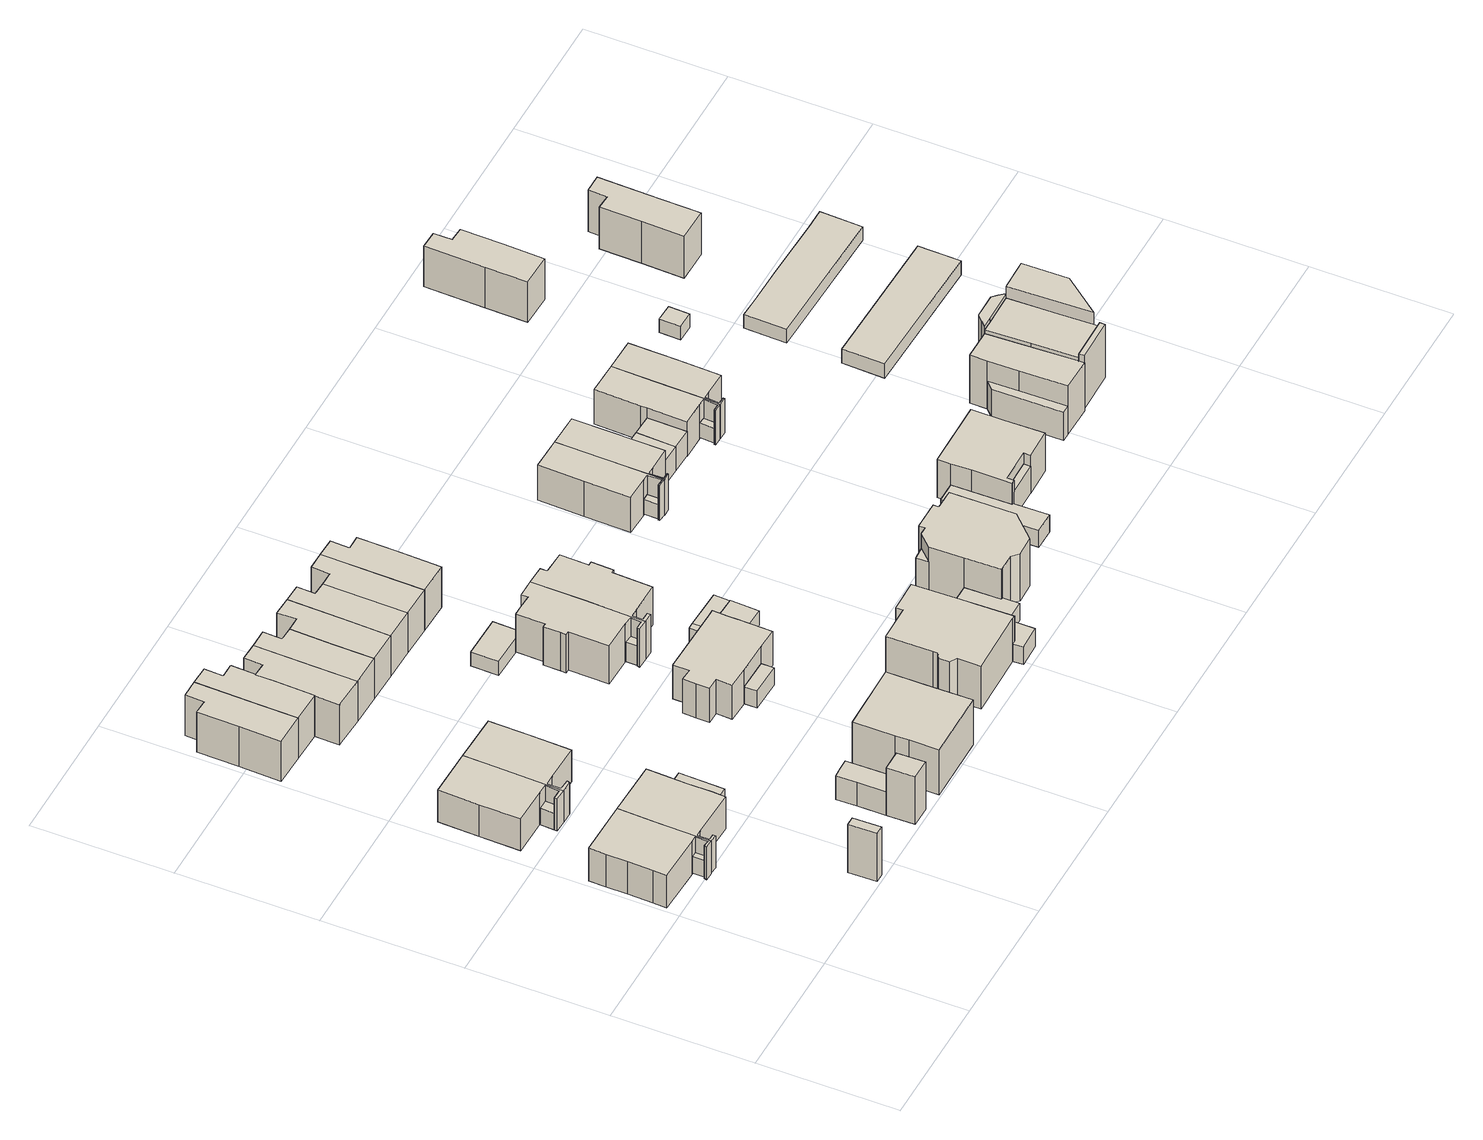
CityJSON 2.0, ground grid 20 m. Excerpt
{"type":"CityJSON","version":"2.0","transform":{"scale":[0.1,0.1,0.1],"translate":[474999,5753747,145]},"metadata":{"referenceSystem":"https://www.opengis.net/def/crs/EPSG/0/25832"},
"CityObjects":{
"building1":{"type":"Building","attributes":{"Gemeindeschluessel":"05766056","BezugspunktDach":"2000","function":"31001_1010","measuredHeight":9.29},"address":[{"country":"Germany","locality":"Oerlinghausen","thoroughfareNumber":"9a","thoroughfareName":"Bussardweg"}],"geometry":[{"type":"Solid","lod":"1","boundaries":[[[[0,1,2,3,4,5,6,7,8,9,10,11,12,13]],[[14,15,16,17,18,19,20,21,22,23,24,25,26,27]],[[14,27,13,12]],[[15,14,12,11]],[[16,15,11,10]],[[17,16,10,9]],[[18,17,9,8]],[[19,18,8,7]],[[20,19,7,6]],[[21,20,6,5]],[[22,21,5,4]],[[23,22,4,3]],[[24,23,3,2]],[[25,24,2,1]],[[26,25,1,0]],[[27,26,0,13]]]]}]},
"building2":{"type":"Building","attributes":{"Gemeindeschluessel":"05766056","BezugspunktDach":"2000","function":"51009_1610","measuredHeight":2.86},"address":[{"country":"Germany"}],"geometry":[{"type":"Solid","lod":"1","boundaries":[[[[28,29,30,31]],[[32,33,34,35]],[[32,35,31,30]],[[33,32,30,29]],[[34,33,29,28]],[[35,34,28,31]]]]}]},
"building3":{"type":"Building","attributes":{"Gemeindeschluessel":"05766056","BezugspunktDach":"2000","function":"51009_1610","measuredHeight":2.28},"address":[{"country":"Germany"}],"geometry":[{"type":"Solid","lod":"1","boundaries":[[[[36,37,38,39]],[[40,41,42,43]],[[40,43,39,38]],[[41,40,38,37]],[[42,41,37,36]],[[43,42,36,39]]]]}]},
"building4":{"type":"Building","attributes":{"Gemeindeschluessel":"05766056","BezugspunktDach":"2000","function":"51009_1610","measuredHeight":8.95},"address":[{"country":"Germany"}],"geometry":[{"type":"Solid","lod":"1","boundaries":[[[[44,45,46,47]],[[48,49,50,51]],[[48,51,47,46]],[[49,48,46,45]],[[50,49,45,44]],[[51,50,44,47]]]]}]},
"building5":{"type":"Building","attributes":{"Gemeindeschluessel":"05766056","BezugspunktDach":"2000","function":"31001_1010","measuredHeight":9.53},"address":[{"country":"Germany","locality":"Oerlinghausen","thoroughfareNumber":"9d","thoroughfareName":"Bussardweg"}],"geometry":[{"type":"Solid","lod":"1","boundaries":[[[[52,53,54,55,56,57,58,59,60,61,62,63]],[[64,65,66,67,68,69,70,71,72,73,74,75]],[[64,75,63,62]],[[65,64,62,61]],[[66,65,61,60]],[[67,66,60,59]],[[68,67,59,58]],[[69,68,58,57]],[[70,69,57,56]],[[71,70,56,55]],[[72,71,55,54]],[[73,72,54,53]],[[74,73,53,52]],[[75,74,52,63]]]]}]},
"building6":{"type":"Building","attributes":{"Gemeindeschluessel":"05766056","BezugspunktDach":"2000","function":"31001_1010","measuredHeight":9.26},"address":[{"country":"Germany","locality":"Oerlinghausen","thoroughfareNumber":"9","thoroughfareName":"Bussardweg"}],"geometry":[{"type":"Solid","lod":"1","boundaries":[[[[76,77,78,1,0,13,12,79,80,81,82,83,84,85]],[[86,87,88,89,90,91,92,93,94,95,96,97,98,99]],[[86,99,85,84]],[[87,86,84,83]],[[88,87,83,82]],[[89,88,82,81]],[[90,89,81,80]],[[91,90,80,79]],[[92,91,79,12]],[[93,92,12,13]],[[94,93,13,0]],[[95,94,0,1]],[[96,95,1,78]],[[97,96,78,77]],[[98,97,77,76]],[[99,98,76,85]]]]}]},
"building7":{"type":"Building","attributes":{"Gemeindeschluessel":"05766056","BezugspunktDach":"2000","function":"51009_1610","measuredHeight":2.82},"address":[{"country":"Germany"}],"geometry":[{"type":"Solid","lod":"1","boundaries":[[[[100,101,102,103]],[[67,66,69,68]],[[67,68,103,102]],[[66,67,102,101]],[[69,66,101,100]],[[68,69,100,103]]]]}]},
"building8":{"type":"Building","attributes":{"Gemeindeschluessel":"05766056","BezugspunktDach":"2000","function":"51009_1610","measuredHeight":2.75},"address":[{"country":"Germany"}],"geometry":[{"type":"Solid","lod":"1","boundaries":[[[[104,105,106,107]],[[108,109,110,111]],[[108,111,107,106]],[[109,108,106,105]],[[110,109,105,104]],[[111,110,104,107]]]]}]},
"building9":{"type":"Building","attributes":{"Gemeindeschluessel":"05766056","BezugspunktDach":"2000","function":"31001_2000","measuredHeight":2.95},"address":[{"country":"Germany","locality":"Oerlinghausen","thoroughfareNumber":"9","thoroughfareName":"Bussardweg"}],"geometry":[{"type":"Solid","lod":"1","boundaries":[[[[112,113,114,115]],[[116,117,118,119]],[[116,119,115,114]],[[117,116,114,113]],[[118,117,113,112]],[[119,118,112,115]]]]}]},
"building10":{"type":"Building","attributes":{"Gemeindeschluessel":"05766056","BezugspunktDach":"2000","function":"31001_1010","measuredHeight":9.53},"address":[{"country":"Germany","locality":"Oerlinghausen","thoroughfareNumber":"9b","thoroughfareName":"Bussardweg"}],"geometry":[{"type":"Solid","lod":"1","boundaries":[[[[120,53,52,63,62,121,122,123,124,125,126,127]],[[128,111,110,109,108,129,64,75,74,73,130,131]],[[128,131,127,126]],[[111,128,126,125]],[[110,111,125,124]],[[109,110,124,123]],[[108,109,123,122]],[[129,108,122,121]],[[64,129,121,62]],[[75,64,62,63]],[[74,75,63,52]],[[73,74,52,53]],[[130,73,53,120]],[[131,130,120,127]]]]}]},
"building11":{"type":"Building","attributes":{"Gemeindeschluessel":"05766056","BezugspunktDach":"2000","function":"31001_1010","measuredHeight":10.2},"address":[{"country":"Germany","locality":"Oerlinghausen","thoroughfareNumber":"45a","thoroughfareName":"Dalbker Straße"}],"geometry":[{"type":"Solid","lod":"1","boundaries":[[[[132,133,134,135,136,137,138,139]],[[140,141,142,143,144,145,146,147]],[[140,147,139,138]],[[141,140,138,137]],[[142,141,137,136]],[[143,142,136,135]],[[144,143,135,134]],[[145,144,134,133]],[[146,145,133,132]],[[147,146,132,139]]]]}]},
"building12":{"type":"Building","attributes":{"Gemeindeschluessel":"05766056","BezugspunktDach":"2000","function":"31001_2000","measuredHeight":8.65},"address":[{"country":"Germany","locality":"Oerlinghausen","thoroughfareNumber":"24","thoroughfareName":"Bussardweg"}],"geometry":[{"type":"Solid","lod":"1","boundaries":[[[[148,149,150,151]],[[152,153,154,155]],[[152,155,151,150]],[[153,152,150,149]],[[154,153,149,148]],[[155,154,148,151]]]]}]},
"building13":{"type":"Building","attributes":{"Gemeindeschluessel":"05766056","BezugspunktDach":"2000","function":"51009_1611","measuredHeight":4.68},"address":[{"country":"Germany"}],"geometry":[{"type":"Solid","lod":"1","boundaries":[[[[156,157,158,159,160,161,162]],[[153,163,164,165,166,154,167]],[[153,167,162,161]],[[163,153,161,160]],[[164,163,160,159]],[[165,164,159,158]],[[166,165,158,157]],[[154,166,157,156]],[[167,154,156,162]]]]}]},
"building14":{"type":"Building","attributes":{"Gemeindeschluessel":"05766056","BezugspunktDach":"2000","function":"31001_1010","measuredHeight":10.2},"address":[{"country":"Germany","locality":"Oerlinghausen","thoroughfareNumber":"45","thoroughfareName":"Dalbker Straße"}],"geometry":[{"type":"Solid","lod":"1","boundaries":[[[[168,169,170,139,138,137,171,172,173,174,175,176]],[[177,178,179,180,181,141,140,147,182,183,184,185]],[[177,185,176,175]],[[178,177,175,174]],[[179,178,174,173]],[[180,179,173,172]],[[181,180,172,171]],[[141,181,171,137]],[[140,141,137,138]],[[147,140,138,139]],[[182,147,139,170]],[[183,182,170,169]],[[184,183,169,168]],[[185,184,168,176]]]]}]},
"building15":{"type":"Building","attributes":{"Gemeindeschluessel":"05766056","BezugspunktDach":"2000","function":"31001_1010","measuredHeight":10.24},"address":[{"country":"Germany","locality":"Oerlinghausen","thoroughfareNumber":"43a","thoroughfareName":"Dalbker Straße"}],"geometry":[{"type":"Solid","lod":"1","boundaries":[[[[186,187,175,174,188,172,171,189,190,191,192,193]],[[194,195,196,197,181,180,198,178,177,199,200,201]],[[194,201,193,192]],[[195,194,192,191]],[[196,195,191,190]],[[197,196,190,189]],[[181,197,189,171]],[[180,181,171,172]],[[198,180,172,188]],[[178,198,188,174]],[[177,178,174,175]],[[199,177,175,187]],[[200,199,187,186]],[[201,200,186,193]]]]}]},
"building16":{"type":"Building","attributes":{"Gemeindeschluessel":"05766056","BezugspunktDach":"2000","function":"31001_1010","measuredHeight":10.21},"address":[{"country":"Germany","locality":"Oerlinghausen","thoroughfareNumber":"43","thoroughfareName":"Dalbker Straße"}],"geometry":[{"type":"Solid","lod":"1","boundaries":[[[[202,203,204,193,192,191,205,206]],[[207,195,194,201,208,209,210,211]],[[207,211,206,205]],[[195,207,205,191]],[[194,195,191,192]],[[201,194,192,193]],[[208,201,193,204]],[[209,208,204,203]],[[210,209,203,202]],[[211,210,202,206]]]]}]},
"building17":{"type":"Building","attributes":{"Gemeindeschluessel":"05766056","BezugspunktDach":"2000","function":"31001_1010","measuredHeight":9.51},"address":[{"country":"Germany","locality":"Oerlinghausen","thoroughfareNumber":"26","thoroughfareName":"Bussardweg"}],"geometry":[{"type":"Solid","lod":"1","boundaries":[[[[212,213,214,215,216,217,218]],[[219,220,221,222,223,224,225]],[[219,225,218,217]],[[220,219,217,216]],[[221,220,216,215]],[[222,221,215,214]],[[223,222,214,213]],[[224,223,213,212]],[[225,224,212,218]]]]}]},
"building18":{"type":"Building","attributes":{"Gemeindeschluessel":"05766056","BezugspunktDach":"2000","function":"31001_1010","measuredHeight":10.2},"address":[{"country":"Germany","locality":"Oerlinghausen","thoroughfareNumber":"41a","thoroughfareName":"Dalbker Straße"}],"geometry":[{"type":"Solid","lod":"1","boundaries":[[[[226,227,202,206,205,228,229,230]],[[231,232,207,211,210,233,234,235]],[[231,235,230,229]],[[232,231,229,228]],[[207,232,228,205]],[[211,207,205,206]],[[210,211,206,202]],[[233,210,202,227]],[[234,233,227,226]],[[235,234,226,230]]]]}]},
"building19":{"type":"Building","attributes":{"Gemeindeschluessel":"05766056","BezugspunktDach":"2000","function":"51009_1610","measuredHeight":2.94},"address":[{"country":"Germany"}],"geometry":[{"type":"Solid","lod":"1","boundaries":[[[[236,237,238,239]],[[240,241,242,243]],[[240,243,239,238]],[[241,240,238,237]],[[242,241,237,236]],[[243,242,236,239]]]]}]},
"building20":{"type":"Building","attributes":{"Gemeindeschluessel":"05766056","BezugspunktDach":"2000","function":"31001_1010","measuredHeight":10.2},"address":[{"country":"Germany","locality":"Oerlinghausen","thoroughfareNumber":"41","thoroughfareName":"Dalbker Straße"}],"geometry":[{"type":"Solid","lod":"1","boundaries":[[[[244,245,246,230,229,228,247,248]],[[249,232,231,235,250,251,252,253]],[[249,253,248,247]],[[232,249,247,228]],[[231,232,228,229]],[[235,231,229,230]],[[250,235,230,246]],[[251,250,246,245]],[[252,251,245,244]],[[253,252,244,248]]]]}]},
"building21":{"type":"Building","attributes":{"Gemeindeschluessel":"05766056","BezugspunktDach":"2000","function":"31001_1010","measuredHeight":7.82},"address":[{"country":"Germany","locality":"Oerlinghausen","thoroughfareNumber":"11","thoroughfareName":"Bussardweg"}],"geometry":[{"type":"Solid","lod":"1","boundaries":[[[[254,255,256,257,258,259,260,261,262,263,264,265,266,267,268]],[[269,270,271,243,242,272,273,274,275,276,277,278,279,280,281]],[[269,281,268,267]],[[270,269,267,266]],[[271,270,266,265]],[[243,271,265,264]],[[242,243,264,263]],[[272,242,263,262]],[[273,272,262,261]],[[274,273,261,260]],[[275,274,260,259]],[[276,275,259,258]],[[277,276,258,257]],[[278,277,257,256]],[[279,278,256,255]],[[280,279,255,254]],[[281,280,254,268]]]]}]},
"building22":{"type":"Building","attributes":{"Gemeindeschluessel":"05766056","BezugspunktDach":"2000","function":"51009_1611","measuredHeight":2.49},"address":[{"country":"Germany"}],"geometry":[{"type":"Solid","lod":"1","boundaries":[[[[282,283,284,285,286]],[[287,288,289,290,291]],[[287,291,286,285]],[[288,287,285,284]],[[289,288,284,283]],[[290,289,283,282]],[[291,290,282,286]]]]}]},
"building23":{"type":"Building","attributes":{"Gemeindeschluessel":"05766056","BezugspunktDach":"2000","function":"31001_1010","measuredHeight":10.73},"address":[{"country":"Germany","locality":"Oerlinghausen","thoroughfareNumber":"9c","thoroughfareName":"Bussardweg"}],"geometry":[{"type":"Solid","lod":"1","boundaries":[[[[292,293,294,295,296,297,298,299,300,301,302,303,304,305,306,307,308,309,310]],[[311,312,313,314,315,316,317,318,319,320,321,322,323,324,325,326,327,328,329]],[[311,329,310,309]],[[312,311,309,308]],[[313,312,308,307]],[[314,313,307,306]],[[315,314,306,305]],[[316,315,305,304]],[[317,316,304,303]],[[318,317,303,302]],[[319,318,302,301]],[[320,319,301,300]],[[321,320,300,299]],[[322,321,299,298]],[[323,322,298,297]],[[324,323,297,296]],[[325,324,296,295]],[[326,325,295,294]],[[327,326,294,293]],[[328,327,293,292]],[[329,328,292,310]]]]}]},
"building24":{"type":"Building","attributes":{"Gemeindeschluessel":"05766056","BezugspunktDach":"2000","function":"51009_1610","measuredHeight":3.33},"address":[{"country":"Germany"}],"geometry":[{"type":"Solid","lod":"1","boundaries":[[[[330,331,332,333]],[[334,335,336,337]],[[334,337,333,332]],[[335,334,332,331]],[[336,335,331,330]],[[337,336,330,333]]]]}]},
"building25":{"type":"Building","attributes":{"Gemeindeschluessel":"05766056","BezugspunktDach":"2100","function":"51009_1610","measuredHeight":2.78},"address":[{"country":"Germany"}],"geometry":[{"type":"Solid","lod":"1","boundaries":[[[[338,339,340,341]],[[342,343,344,345]],[[342,345,341,340]],[[343,342,340,339]],[[344,343,339,338]],[[345,344,338,341]]]]}]},
"building26":{"type":"Building","attributes":{"Gemeindeschluessel":"05766056","BezugspunktDach":"2000","function":"31001_1010","measuredHeight":10.21},"address":[{"country":"Germany","locality":"Oerlinghausen","thoroughfareNumber":"39a","thoroughfareName":"Dalbker Straße"}],"geometry":[{"type":"Solid","lod":"1","boundaries":[[[[346,347,244,248,247,348,349,350]],[[351,352,249,253,252,353,354,355]],[[351,355,350,349]],[[352,351,349,348]],[[249,352,348,247]],[[253,249,247,248]],[[252,253,248,244]],[[353,252,244,347]],[[354,353,347,346]],[[355,354,346,350]]]]}]},
"building27":{"type":"Building","attributes":{"Gemeindeschluessel":"05766056","BezugspunktDach":"2000","function":"31001_1010","measuredHeight":10.44},"address":[{"country":"Germany","locality":"Oerlinghausen","thoroughfareNumber":"28","thoroughfareName":"Bussardweg"}],"geometry":[{"type":"Solid","lod":"1","boundaries":[[[[356,357,358,359,360,361,362,363,364,365,366,367,368,369]],[[370,371,372,373,374,375,376,377,378,379,380,381,382,383]],[[370,383,369,368]],[[371,370,368,367]],[[372,371,367,366]],[[373,372,366,365]],[[374,373,365,364]],[[375,374,364,363]],[[376,375,363,362]],[[377,376,362,361]],[[378,377,361,360]],[[379,378,360,359]],[[380,379,359,358]],[[381,380,358,357]],[[382,381,357,356]],[[383,382,356,369]]]]}]},
"building28":{"type":"Building","attributes":{"Gemeindeschluessel":"05766056","BezugspunktDach":"2000","function":"51009_1610","measuredHeight":2.32},"address":[{"country":"Germany"}],"geometry":[{"type":"Solid","lod":"1","boundaries":[[[[384,385,386,387,388]],[[389,280,279,390,391]],[[389,391,388,387]],[[280,389,387,386]],[[279,280,386,385]],[[390,279,385,384]],[[391,390,384,388]]]]}]},
"building29":{"type":"Building","attributes":{"Gemeindeschluessel":"05766056","BezugspunktDach":"2000","function":"31001_1010","measuredHeight":10.75},"address":[{"country":"Germany","locality":"Oerlinghausen","thoroughfareNumber":"11a","thoroughfareName":"Bussardweg"}],"geometry":[{"type":"Solid","lod":"1","boundaries":[[[[392,393,394,395,396,310,397,308,307,398,399,400,401,402,403,404,405,406]],[[407,408,409,410,411,412,413,414,313,312,415,329,416,417,418,419,420,421]],[[407,421,406,405]],[[408,407,405,404]],[[409,408,404,403]],[[410,409,403,402]],[[411,410,402,401]],[[412,411,401,400]],[[413,412,400,399]],[[414,413,399,398]],[[313,414,398,307]],[[312,313,307,308]],[[415,312,308,397]],[[329,415,397,310]],[[416,329,310,396]],[[417,416,396,395]],[[418,417,395,394]],[[419,418,394,393]],[[420,419,393,392]],[[421,420,392,406]]]]}]},
"building30":{"type":"Building","attributes":{"Gemeindeschluessel":"05766056","BezugspunktDach":"2000","function":"31001_1010","measuredHeight":10.22},"address":[{"country":"Germany","locality":"Oerlinghausen","thoroughfareNumber":"39","thoroughfareName":"Dalbker Straße"}],"geometry":[{"type":"Solid","lod":"1","boundaries":[[[[422,423,424,350,349,348,425,426]],[[427,352,351,355,428,429,430,431]],[[427,431,426,425]],[[352,427,425,348]],[[351,352,348,349]],[[355,351,349,350]],[[428,355,350,424]],[[429,428,424,423]],[[430,429,423,422]],[[431,430,422,426]]]]}]},
"building31":{"type":"Building","attributes":{"Gemeindeschluessel":"05766056","BezugspunktDach":"2000","function":"51009_1610","measuredHeight":2.52},"address":[{"country":"Germany"}],"geometry":[{"type":"Solid","lod":"1","boundaries":[[[[432,433,434,435,436,437]],[[438,269,281,439,440,441]],[[438,441,437,436]],[[269,438,436,435]],[[281,269,435,434]],[[439,281,434,433]],[[440,439,433,432]],[[441,440,432,437]]]]}]},
"building32":{"type":"Building","attributes":{"Gemeindeschluessel":"05766056","BezugspunktDach":"2000","function":"31001_2000","measuredHeight":2.35},"address":[{"country":"Germany","locality":"Oerlinghausen","thoroughfareNumber":"11","thoroughfareName":"Bussardweg"}],"geometry":[{"type":"Solid","lod":"1","boundaries":[[[[388,387,386,442,443,444,445,446]],[[441,440,439,281,280,389,391,447]],[[441,447,446,445]],[[440,441,445,444]],[[439,440,444,443]],[[281,439,443,442]],[[280,281,442,386]],[[389,280,386,387]],[[391,389,387,388]],[[447,391,388,446]]]]}]},
"building33":{"type":"Building","attributes":{"Gemeindeschluessel":"05766056","BezugspunktDach":"2000","function":"31001_2000","measuredHeight":2.95},"address":[{"country":"Germany","locality":"Oerlinghausen","thoroughfareNumber":"28","thoroughfareName":"Bussardweg"}],"geometry":[{"type":"Solid","lod":"1","boundaries":[[[[448,449,450,451,452,453,454]],[[455,456,457,458,459,460,461]],[[455,461,454,453]],[[456,455,453,452]],[[457,456,452,451]],[[458,457,451,450]],[[459,458,450,449]],[[460,459,449,448]],[[461,460,448,454]]]]}]},
"building34":{"type":"Building","attributes":{"Gemeindeschluessel":"05766056","BezugspunktDach":"2000","function":"31001_2000","measuredHeight":2.93},"address":[{"country":"Germany","locality":"Oerlinghausen","thoroughfareNumber":"30","thoroughfareName":"Bussardweg"}],"geometry":[{"type":"Solid","lod":"1","boundaries":[[[[462,449,448,463,464,465,466]],[[467,468,469,470,471,472,473]],[[467,473,466,465]],[[468,467,465,464]],[[469,468,464,463]],[[470,469,463,448]],[[471,470,448,449]],[[472,471,449,462]],[[473,472,462,466]]]]}]},
"building35":{"type":"Building","attributes":{"Gemeindeschluessel":"05766056","BezugspunktDach":"2000","function":"51009_1610","measuredHeight":5.12},"address":[{"country":"Germany"}],"geometry":[{"type":"Solid","lod":"1","boundaries":[[[[474,475,476]],[[477,478,479]],[[477,479,476,475]],[[478,477,475,474]],[[479,478,474,476]]]]}]},
"building36":{"type":"Building","attributes":{"Gemeindeschluessel":"05766056","BezugspunktDach":"2100","function":"31001_1010","measuredHeight":8.02},"address":[{"country":"Germany","locality":"Oerlinghausen","thoroughfareNumber":"30","thoroughfareName":"Bussardweg"}],"geometry":[{"type":"Solid","lod":"1","boundaries":[[[[480,481,482,483,484,485,486,487,488,489,490,491,492,493]],[[494,495,496,497,498,499,468,467,473,500,501,502,503,504]],[[494,504,493,492]],[[495,494,492,491]],[[496,495,491,490]],[[497,496,490,489]],[[498,497,489,488]],[[499,498,488,487]],[[468,499,487,486]],[[467,468,486,485]],[[473,467,485,484]],[[500,473,484,483]],[[501,500,483,482]],[[502,501,482,481]],[[503,502,481,480]],[[504,503,480,493]]]]}]},
"building37":{"type":"Building","attributes":{"Gemeindeschluessel":"05766056","BezugspunktDach":"2000","function":"51009_1610","measuredHeight":2.49},"address":[{"country":"Germany"}],"geometry":[{"type":"Solid","lod":"1","boundaries":[[[[505,506,507,508]],[[509,510,511,512]],[[509,512,508,507]],[[510,509,507,506]],[[511,510,506,505]],[[512,511,505,508]]]]}]},
"building38":{"type":"Building","attributes":{"Gemeindeschluessel":"05766056","BezugspunktDach":"2000","function":"31001_1010","measuredHeight":10.29},"address":[{"country":"Germany","locality":"Oerlinghausen","thoroughfareNumber":"13","thoroughfareName":"Bussardweg"}],"geometry":[{"type":"Solid","lod":"1","boundaries":[[[[513,514,515,516,517,518,519,520,521,522,523]],[[524,525,526,527,528,529,530,531,532,533,534]],[[524,534,523,522]],[[525,524,522,521]],[[526,525,521,520]],[[527,526,520,519]],[[528,527,519,518]],[[529,528,518,517]],[[530,529,517,516]],[[531,530,516,515]],[[532,531,515,514]],[[533,532,514,513]],[[534,533,513,523]]]]}]},
"building39":{"type":"Building","attributes":{"Gemeindeschluessel":"05766056","BezugspunktDach":"2000","function":"51009_1610","measuredHeight":2.63},"address":[{"country":"Germany"}],"geometry":[{"type":"Solid","lod":"1","boundaries":[[[[535,536,537,538]],[[539,540,541,542]],[[539,542,538,537]],[[540,539,537,536]],[[541,540,536,535]],[[542,541,535,538]]]]}]},
"building40":{"type":"Building","attributes":{"Gemeindeschluessel":"05766056","BezugspunktDach":"2000","function":"31001_1010","measuredHeight":10.38},"address":[{"country":"Germany","locality":"Oerlinghausen","thoroughfareNumber":"15","thoroughfareName":"Bussardweg"}],"geometry":[{"type":"Solid","lod":"1","boundaries":[[[[543,544,513,523,522,545,546,547,548,549,550,551]],[[552,553,554,555,556,557,558,559,560,561,562,563]],[[552,563,551,550]],[[553,552,550,549]],[[554,553,549,548]],[[555,554,548,547]],[[556,555,547,546]],[[557,556,546,545]],[[558,557,545,522]],[[559,558,522,523]],[[560,559,523,513]],[[561,560,513,544]],[[562,561,544,543]],[[563,562,543,551]]]]}]},
"building41":{"type":"Building","attributes":{"Gemeindeschluessel":"05766056","BezugspunktDach":"2000","function":"51009_1611","measuredHeight":2.96},"address":[{"country":"Germany"}],"geometry":[{"type":"Solid","lod":"1","boundaries":[[[[564,565,566,567,568,569]],[[570,571,572,573,574,575]],[[570,575,569,568]],[[571,570,568,567]],[[572,571,567,566]],[[573,572,566,565]],[[574,573,565,564]],[[575,574,564,569]]]]}]},
"building42":{"type":"Building","attributes":{"Gemeindeschluessel":"05766056","BezugspunktDach":"2000","function":"31001_2000","measuredHeight":5.56},"address":[{"country":"Germany","locality":"Oerlinghausen","thoroughfareNumber":"15","thoroughfareName":"Bussardweg"}],"geometry":[{"type":"Solid","lod":"1","boundaries":[[[[576,577,578,579]],[[580,581,582,583]],[[580,583,579,578]],[[581,580,578,577]],[[582,581,577,576]],[[583,582,576,579]]]]}]},
"building43":{"type":"Building","attributes":{"Gemeindeschluessel":"05766056","BezugspunktDach":"2000","function":"51009_1610","measuredHeight":4.45},"address":[{"country":"Germany"}],"geometry":[{"type":"Solid","lod":"1","boundaries":[[[[584,585,586,587]],[[588,589,590,591]],[[588,591,587,586]],[[589,588,586,585]],[[590,589,585,584]],[[591,590,584,587]]]]}]},
"building44":{"type":"Building","attributes":{"Gemeindeschluessel":"05766056","BezugspunktDach":"2000","function":"31001_2000","measuredHeight":5.57},"address":[{"country":"Germany","locality":"Oerlinghausen","thoroughfareNumber":"17","thoroughfareName":"Bussardweg"}],"geometry":[{"type":"Solid","lod":"1","boundaries":[[[[579,578,592,593]],[[594,580,583,595]],[[594,595,593,592]],[[580,594,592,578]],[[583,580,578,579]],[[595,583,579,593]]]]}]},
"building45":{"type":"Building","attributes":{"Gemeindeschluessel":"05766056","BezugspunktDach":"2000","function":"31001_1010","measuredHeight":9.34},"address":[{"country":"Germany","locality":"Oerlinghausen","thoroughfareNumber":"32","thoroughfareName":"Bussardweg"}],"geometry":[{"type":"Solid","lod":"1","boundaries":[[[[596,597,598,599,600,601,602,603,604,605,606,607]],[[608,609,610,611,612,571,570,613,575,614,615,616]],[[608,616,607,606]],[[609,608,606,605]],[[610,609,605,604]],[[611,610,604,603]],[[612,611,603,602]],[[571,612,602,601]],[[570,571,601,600]],[[613,570,600,599]],[[575,613,599,598]],[[614,575,598,597]],[[615,614,597,596]],[[616,615,596,607]]]]}]},
"building46":{"type":"Building","attributes":{"Gemeindeschluessel":"05766056","BezugspunktDach":"2000","function":"51009_1610","measuredHeight":2.55},"address":[{"country":"Germany"}],"geometry":[{"type":"Solid","lod":"1","boundaries":[[[[617,618,619,620]],[[621,622,623,624]],[[621,624,620,619]],[[622,621,619,618]],[[623,622,618,617]],[[624,623,617,620]]]]}]},
"building47":{"type":"Building","attributes":{"Gemeindeschluessel":"05766056","BezugspunktDach":"2000","function":"31001_1010","measuredHeight":10.35},"address":[{"country":"Germany","locality":"Oerlinghausen","thoroughfareNumber":"17","thoroughfareName":"Bussardweg"}],"geometry":[{"type":"Solid","lod":"1","boundaries":[[[[625,626,627,628,629,630,631,632,633,634,635,636,637]],[[638,639,640,641,642,643,644,645,646,647,648,649,650]],[[638,650,637,636]],[[639,638,636,635]],[[640,639,635,634]],[[641,640,634,633]],[[642,641,633,632]],[[643,642,632,631]],[[644,643,631,630]],[[645,644,630,629]],[[646,645,629,628]],[[647,646,628,627]],[[648,647,627,626]],[[649,648,626,625]],[[650,649,625,637]]]]}]},
"building48":{"type":"Building","attributes":{"Gemeindeschluessel":"05766056","BezugspunktDach":"2000","function":"51009_1610","measuredHeight":2.32},"address":[{"country":"Germany"}],"geometry":[{"type":"Solid","lod":"1","boundaries":[[[[651,652,653,654]],[[655,656,657,658]],[[655,658,654,653]],[[656,655,653,652]],[[657,656,652,651]],[[658,657,651,654]]]]}]},
"building49":{"type":"Building","attributes":{"Gemeindeschluessel":"05766056","BezugspunktDach":"2000","function":"31001_1010","measuredHeight":10.26},"address":[{"country":"Germany","locality":"Oerlinghausen","thoroughfareNumber":"19","thoroughfareName":"Bussardweg"}],"geometry":[{"type":"Solid","lod":"1","boundaries":[[[[659,626,625,637,636,660,661,662,663,664,665,666]],[[667,668,669,670,671,672,638,650,649,648,673,674]],[[667,674,666,665]],[[668,667,665,664]],[[669,668,664,663]],[[670,669,663,662]],[[671,670,662,661]],[[672,671,661,660]],[[638,672,660,636]],[[650,638,636,637]],[[649,650,637,625]],[[648,649,625,626]],[[673,648,626,659]],[[674,673,659,666]]]]}]},
"building50":{"type":"Building","attributes":{"Gemeindeschluessel":"05766056","function":"31001_1010"},"address":[{"country":"Germany","locality":"Oerlinghausen","thoroughfareNumber":"34","thoroughfareName":"Bussardweg"}],"children":["building50-1","building50-2"]},
"building50-1":{"type":"BuildingPart","attributes":{"BezugspunktDach":"2000","measuredHeight":11.54,"storeysAboveGround":3},"parents":["building50"],"geometry":[{"type":"Solid","lod":"1","boundaries":[[[[675,676,677,678,679,680,681,682]],[[683,684,685,686,687,688,689,690]],[[683,690,682,681]],[[684,683,681,680]],[[685,684,680,679]],[[686,685,679,678]],[[687,686,678,677]],[[688,687,677,676]],[[689,688,676,675]],[[690,689,675,682]]]]}]},
"building50-2":{"type":"BuildingPart","attributes":{"BezugspunktDach":"2000","measuredHeight":4.78,"storeysAboveGround":3},"parents":["building50"],"geometry":[{"type":"Solid","lod":"1","boundaries":[[[[691,692,693,694]],[[695,696,685,683]],[[695,683,694,693]],[[696,695,693,692]],[[685,696,692,691]],[[683,685,691,694]]]]}]},
"building51":{"type":"Building","attributes":{"Gemeindeschluessel":"05766056","BezugspunktDach":"2000","function":"31001_2000","measuredHeight":2.53},"address":[{"country":"Germany","locality":"Oerlinghausen","thoroughfareNumber":"19","thoroughfareName":"Bussardweg"}],"geometry":[{"type":"Solid","lod":"1","boundaries":[[[[697,698,699,700]],[[701,702,703,704]],[[701,704,700,699]],[[702,701,699,698]],[[703,702,698,697]],[[704,703,697,700]]]]}]},
"building52":{"type":"Building","attributes":{"Gemeindeschluessel":"05766056","function":"31001_1010"},"address":[{"country":"Germany","locality":"Oerlinghausen","thoroughfareNumber":"36","thoroughfareName":"Bussardweg"}],"children":["building52-1","building52-2","building52-3","building52-4"]},
"building52-1":{"type":"BuildingPart","attributes":{"BezugspunktDach":"2000","measuredHeight":10.64,"storeysAboveGround":3},"parents":["building52"],"geometry":[{"type":"Solid","lod":"1","boundaries":[[[[705,706,707,708,709,710,711,712]],[[713,714,715,716,717,718,719,720]],[[713,720,712,711]],[[714,713,711,710]],[[715,714,710,709]],[[716,715,709,708]],[[717,716,708,707]],[[718,717,707,706]],[[719,718,706,705]],[[720,719,705,712]]]]}]},
"building52-2":{"type":"BuildingPart","attributes":{"BezugspunktDach":"2000","measuredHeight":16.62,"storeysAboveGround":3},"parents":["building52"],"geometry":[{"type":"Solid","lod":"1","boundaries":[[[[721,722,723,724,725]],[[719,717,726,727,728]],[[719,728,725,724]],[[717,719,724,723]],[[726,717,723,722]],[[727,726,722,721]],[[728,727,721,725]]]]}]},
"building52-3":{"type":"BuildingPart","attributes":{"BezugspunktDach":"2000","measuredHeight":9.48,"storeysAboveGround":3},"address":[{"country":"Germany","locality":"Oerlinghausen","thoroughfareNumber":"36","thoroughfareName":"Bussardweg"}],"parents":["building52"],"geometry":[{"type":"Solid","lod":"1","boundaries":[[[[729,730,731,732,733,734,735,736]],[[737,738,739,740,741,742,743,744]],[[737,744,736,735]],[[738,737,735,734]],[[739,738,734,733]],[[740,739,733,732]],[[741,740,732,731]],[[742,741,731,730]],[[743,742,730,729]],[[744,743,729,736]]]]}]},
"building52-4":{"type":"BuildingPart","attributes":{"BezugspunktDach":"2000","measuredHeight":9.05,"storeysAboveGround":3},"address":[{"country":"Germany","locality":"Oerlinghausen","thoroughfareNumber":"36","thoroughfareName":"Bussardweg"}],"parents":["building52"],"geometry":[{"type":"Solid","lod":"1","boundaries":[[[[745,746,747,748]],[[749,750,751,752]],[[749,752,748,747]],[[750,749,747,746]],[[751,750,746,745]],[[752,751,745,748]]]]}]},
"building53":{"type":"Building","attributes":{"Gemeindeschluessel":"05766056","BezugspunktDach":"2000","function":"31001_1010","measuredHeight":10.23},"address":[{"country":"Germany","locality":"Oerlinghausen","thoroughfareNumber":"29","thoroughfareName":"Dalbker Straße"}],"geometry":[{"type":"Solid","lod":"1","boundaries":[[[[753,754,755,756,757,758,759,760]],[[761,762,763,764,765,766,767,768]],[[761,768,760,759]],[[762,761,759,758]],[[763,762,758,757]],[[764,763,757,756]],[[765,764,756,755]],[[766,765,755,754]],[[767,766,754,753]],[[768,767,753,760]]]]}]},
"building54":{"type":"Building","attributes":{"Gemeindeschluessel":"05766056","BezugspunktDach":"2000","function":"31001_2000","measuredHeight":2.38},"address":[{"country":"Germany"}],"geometry":[{"type":"Solid","lod":"1","boundaries":[[[[769,770,771,772]],[[773,774,775,776]],[[773,776,772,771]],[[774,773,771,770]],[[775,774,770,769]],[[776,775,769,772]]]]}]},
"building55":{"type":"Building","attributes":{"Gemeindeschluessel":"05766056","BezugspunktDach":"2000","function":"31001_2000","measuredHeight":2.35},"address":[{"country":"Germany"}],"geometry":[{"type":"Solid","lod":"1","boundaries":[[[[777,778,779,780,781,782,783,784]],[[785,786,787,788,789,790,791,792]],[[785,792,784,783]],[[786,785,783,782]],[[787,786,782,781]],[[788,787,781,780]],[[789,788,780,779]],[[790,789,779,778]],[[791,790,778,777]],[[792,791,777,784]]]]}]},
"building56":{"type":"Building","attributes":{"Gemeindeschluessel":"05766056","BezugspunktDach":"2000","function":"31001_1010","measuredHeight":10.45},"address":[{"country":"Germany","locality":"Oerlinghausen","thoroughfareNumber":"27b","thoroughfareName":"Dalbker Straße"}],"geometry":[{"type":"Solid","lod":"1","boundaries":[[[[793,794,795,796,797,798,799,800]],[[801,802,803,804,805,806,807,808]],[[801,808,800,799]],[[802,801,799,798]],[[803,802,798,797]],[[804,803,797,796]],[[805,804,796,795]],[[806,805,795,794]],[[807,806,794,793]],[[808,807,793,800]]]]}]}
},
"vertices":[
[85,272,62],[87,327,62],[7,328,62],[6,303,62],[6,274,62],[5,238,62],[4,219,62],[73,217,62],[82,217,62],[82,199,62],[73,200,62],[72,196,62],[84,196,62],[84,216,62],[84,196,6],[72,196,6],[73,200,6],[82,199,6],[82,217,6],[73,217,6],[4,219,6],[5,238,6],[6,274,6],[6,303,6],[7,328,6],[87,327,6],[85,272,6],[84,216,6],
[73,217,36],[73,200,36],[82,199,36],[82,217,36],[82,199,8],[73,200,8],[73,217,8],[82,217,8],
[86,216,31],[86,199,31],[95,199,31],[95,216,31],[95,199,8],[86,199,8],[86,216,8],[95,216,8],
[175,45,85],[162,45,85],[163,5,85],[176,5,85],[163,5,3],[162,45,3],[175,45,3],[176,5,3],
[91,484,61],[92,542,61],[22,543,61],[20,485,61],[19,427,61],[72,426,61],[87,426,61],[86,406,61],[71,406,61],[71,402,61],[88,401,61],[89,425,61],[88,401,7],[71,402,7],[71,406,7],[86,406,7],[87,426,7],[72,426,7],[19,427,7],[20,485,7],[22,543,7],[92,542,7],[91,484,7],[89,425,7],
[165,269,62],[166,299,62],[167,325,62],[95,195,62],[95,199,62],[86,199,62],[86,216,62],[95,216,62],[164,214,62],[165,234,62],[164,214,7],[95,216,7],[86,216,7],[86,199,7],[95,199,7],[95,195,7],[84,196,7],[84,216,7],[85,272,7],[87,327,7],[167,325,7],[166,299,7],[165,269,7],[165,234,7],
[72,426,35],[71,406,35],[86,406,35],[87,426,35],
[91,425,34],[91,406,34],[106,405,34],[106,425,34],[106,405,7],[91,406,7],[91,425,7],[106,425,7],
[166,299,34],[165,234,34],[203,234,34],[205,298,34],[203,234,5],[165,234,5],[166,299,5],[205,298,5],
[162,540,61],[105,401,61],[106,405,61],[91,406,61],[91,425,61],[106,425,61],[159,424,61],[161,482,61],[159,424,7],[105,401,7],[162,540,7],[161,482,7],
[26,893,78],[25,866,78],[5,867,78],[4,808,78],[2,749,78],[49,748,78],[50,807,78],[52,893,78],[50,807,9],[49,748,9],[2,749,9],[4,808,9],[5,867,9],[25,866,9],[26,893,9],[52,893,9],
[305,46,85],[275,46,85],[276,6,85],[306,6,85],[276,6,4],[275,46,4],[305,46,4],[306,6,4],
[305,46,44],[304,116,44],[289,116,44],[274,115,44],[275,86,44],[275,46,44],[290,46,44],[275,86,4],[274,115,4],[289,116,4],[304,116,4],[290,46,4],
[98,865,78],[78,865,78],[79,892,78],[94,747,78],[95,747,78],[97,806,78],[97,830,78],[98,830,78],[99,864,78],[98,830,9],[97,830,9],[97,806,9],[95,747,9],[94,747,9],[79,892,9],[78,865,9],[98,865,9],[99,864,9],
[118,856,78],[117,829,78],[96,771,78],[93,712,78],[94,712,78],[141,710,78],[142,770,78],[144,855,78],[142,770,9],[141,710,9],[94,712,9],[93,712,9],[96,771,9],[117,829,9],[118,856,9],[144,855,9],
[190,827,78],[170,828,78],[171,855,78],[187,709,78],[188,768,78],[187,709,9],[171,855,9],[170,828,9],[190,827,9],[188,768,9],
[435,63,82],[435,123,82],[335,121,82],[335,62,82],[336,43,82],[336,2,82],[436,3,82],[336,2,5],[336,43,5],[335,62,5],[335,121,5],[435,123,5],[435,63,5],[436,3,5],
[210,854,78],[210,827,78],[233,708,78],[235,767,78],[237,853,78],[235,767,9],[233,708,9],[210,827,9],[210,854,9],[237,853,9],
[379,291,36],[379,273,36],[426,272,36],[426,290,36],[426,272,7],[379,273,7],[379,291,7],[426,290,7],
[282,825,78],[262,826,78],[263,852,78],[280,707,78],[281,766,78],[280,707,9],[263,852,9],[262,826,9],[282,825,9],[281,766,9],
[459,373,65],[450,373,65],[349,375,65],[349,352,65],[331,353,65],[330,334,65],[330,315,65],[348,315,65],[347,292,65],[379,291,65],[426,290,65],[457,289,65],[458,331,65],[458,337,65],[458,352,65],[458,337,7],[458,331,7],[457,289,7],[347,292,7],[348,315,7],[330,315,7],[330,334,7],[331,353,7],[349,352,7],[349,375,7],[450,373,7],[459,373,7],[458,352,7],
[292,626,34],[291,587,34],[338,586,34],[352,586,34],[353,625,34],[352,586,10],[338,586,10],[291,587,10],[292,626,10],[353,625,10],
[372,595,76],[372,585,76],[352,586,76],[338,586,76],[337,545,76],[331,545,76],[331,521,76],[330,513,76],[336,513,76],[335,456,76],[380,455,76],[393,454,76],[392,439,76],[380,439,76],[379,435,76],[395,434,76],[395,454,76],[397,519,76],[398,595,76],[397,519,11],[395,454,11],[395,434,11],[379,435,11],[380,439,11],[392,439,11],[393,454,11],[380,455,11],[335,456,11],[336,513,11],[330,513,11],[331,521,11],[331,545,11],[337,545,11],[338,586,11],[352,586,11],[372,585,11],[372,595,11],[398,595,11],
[380,455,45],[380,439,45],[392,439,45],[393,454,45],[392,439,12],[380,439,12],[380,455,12],[393,454,12],
[397,454,40],[397,439,40],[409,439,40],[410,454,40],[409,439,12],[397,439,12],[397,454,12],[410,454,12],
[303,851,78],[302,825,78],[326,706,78],[327,765,78],[329,851,78],[327,765,9],[326,706,9],[302,825,9],[303,851,9],[329,851,9],
[596,22,81],[595,73,81],[595,87,81],[593,163,81],[546,162,81],[547,152,81],[494,151,81],[495,86,81],[495,80,81],[486,74,81],[486,59,81],[496,53,81],[496,20,81],[590,22,81],[496,20,8],[496,53,8],[486,59,8],[486,74,8],[495,80,8],[495,86,8],[494,151,8],[547,152,8],[546,162,8],[593,163,8],[595,87,8],[595,73,8],[596,22,8],[590,22,8],
[451,401,31],[450,373,31],[459,373,31],[460,373,31],[460,401,31],[460,373,7],[451,401,7],[460,401,7],
[463,542,76],[457,542,76],[458,583,76],[425,584,76],[425,594,76],[397,520,76],[409,434,76],[409,439,76],[397,439,76],[397,454,76],[410,454,76],[455,453,76],[457,510,76],[462,510,76],[462,518,76],[462,510,11],[457,510,11],[455,453,11],[410,454,11],[397,454,11],[397,439,11],[409,439,11],[409,434,11],[397,520,11],[425,594,11],[425,584,11],[458,583,11],[457,542,11],[463,542,11],[462,518,11],
[376,823,78],[355,823,78],[356,850,78],[373,705,78],[375,764,78],[373,705,9],[356,850,9],[355,823,9],[376,823,9],[375,764,9],
[485,377,32],[485,352,32],[458,352,32],[458,337,32],[515,335,32],[517,376,32],[515,335,7],[485,352,7],[485,377,7],[517,376,7],
[458,352,31],[485,352,31],[485,377,31],[517,376,31],[518,399,31],[518,399,7],
[627,45,39],[627,74,39],[595,73,39],[596,22,39],[590,22,39],[591,7,39],[627,8,39],[591,7,9],[590,22,9],[596,22,9],[595,73,9],[627,74,9],[627,45,9],[627,8,9],
[626,120,39],[660,45,39],[660,69,39],[657,69,39],[656,120,39],[657,69,10],[660,69,10],[660,45,10],[627,45,10],[627,74,10],[626,120,10],[656,120,10],
[655,186,64],[655,168,64],[673,187,64],[655,168,12],[655,186,12],[673,187,12],
[684,196,90],[684,187,90],[673,187,90],[655,168,90],[656,120,90],[657,69,90],[660,69,90],[683,69,90],[692,60,90],[722,61,90],[756,96,90],[755,188,90],[726,188,90],[726,196,90],[726,188,10],[755,188,10],[756,96,10],[722,61,10],[692,60,10],[683,69,10],[655,168,10],[673,187,10],[684,187,10],[684,196,10],[726,196,10],
[628,548,40],[628,528,40],[638,527,40],[638,548,40],[638,527,15],[628,528,15],[628,548,15],[638,548,15],
[643,678,73],[596,679,73],[594,614,73],[593,549,73],[628,548,73],[638,548,73],[638,527,73],[628,528,73],[628,526,73],[640,525,73],[642,613,73],[640,525,13],[628,526,13],[628,528,13],[638,527,13],[638,548,13],[628,548,13],[593,549,13],[594,614,13],[596,679,13],[643,678,13],[642,613,13],
[642,548,41],[642,527,41],[652,527,41],[652,547,41],[652,527,15],[642,527,15],[642,548,15],[652,547,15],
[689,612,73],[690,677,73],[651,525,73],[652,527,73],[642,527,73],[642,548,73],[652,547,73],[688,547,73],[689,603,73],[688,547,12],[652,547,12],[642,548,12],[642,527,12],[652,527,12],[651,525,12],[640,525,12],[642,613,12],[643,678,12],[690,677,12],[689,612,12],[689,603,12],
[786,214,41],[788,80,41],[819,80,41],[818,130,41],[816,130,41],[815,214,41],[816,130,12],[818,130,12],[819,80,12],[788,80,12],[786,214,12],[815,214,12],
[689,603,55],[688,547,55],[717,546,55],[719,602,55],[717,546,14],[688,547,14],[689,603,14],[719,602,14],
[872,141,58],[822,140,58],[822,130,58],[872,131,58],[822,130,13],[822,140,13],[872,141,13],[872,131,13],
[748,545,55],[749,601,55],[748,545,14],[749,601,14],
[915,234,77],[815,233,77],[815,214,77],[816,186,77],[816,130,77],[818,130,77],[822,130,77],[822,140,77],[872,141,77],[872,131,77],[916,132,77],[915,188,77],[916,132,12],[872,131,12],[872,141,12],[822,140,12],[822,130,12],[816,186,12],[815,233,12],[915,234,12],[915,188,12],
[783,545,40],[782,524,40],[792,524,40],[793,544,40],[792,524,15],[782,524,15],[783,545,15],[793,544,15],
[796,609,72],[798,674,72],[751,675,72],[749,610,72],[749,601,72],[748,545,72],[783,545,72],[793,544,72],[792,524,72],[782,524,72],[782,522,72],[794,522,72],[795,544,72],[794,522,13],[782,522,13],[782,524,13],[792,524,13],[793,544,13],[783,545,13],[748,545,13],[749,601,13],[749,610,13],[751,675,13],[798,674,13],[796,609,13],[795,544,13],
[797,544,38],[796,524,38],[806,523,38],[807,544,38],[806,523,15],[796,524,15],[797,544,15],[807,544,15],
[845,673,72],[806,521,72],[806,523,72],[796,524,72],[797,544,72],[807,544,72],[842,543,72],[844,608,72],[842,543,13],[807,544,13],[797,544,13],[796,524,13],[806,523,13],[806,521,13],[845,673,13],[844,608,13],
[1036,143,94],[1033,203,94],[1030,270,94],[987,270,94],[987,246,94],[988,202,94],[989,135,94],[1036,135,94],[989,135,12],[988,202,12],[987,246,12],[987,270,12],[1030,270,12],[1033,203,12],[1036,143,12],[1036,135,12],
[987,246,60],[975,234,60],[976,135,60],[989,135,60],[976,135,12],[975,234,12],
[935,673,37],[934,643,37],[959,642,37],[960,672,37],[959,642,14],[934,643,14],[935,673,14],[960,672,14],
[1098,152,100],[1096,207,100],[1094,271,100],[1045,270,100],[1030,270,100],[1033,207,100],[1036,143,100],[1098,144,100],[1036,143,13],[1033,207,13],[1030,270,13],[1045,270,13],[1094,271,13],[1096,207,13],[1098,152,13],[1098,144,13],
[1140,272,120],[1096,271,120],[1094,271,120],[1098,152,120],[1141,206,120],[1096,271,13],[1140,272,13],[1141,206,13],
[1096,271,106],[1089,279,106],[1082,286,106],[1046,286,106],[1045,285,106],[1038,278,106],[1030,270,106],[1045,270,106],[1030,270,14],[1038,278,14],[1045,285,14],[1046,286,14],[1082,286,14],[1089,279,14],[1096,271,14],[1045,270,14],
[1098,144,106],[1036,143,106],[1036,135,106],[1098,136,106],[1036,135,16],[1036,143,16],[1098,144,16],[1098,136,16],
[929,944,85],[908,945,85],[908,971,85],[882,972,85],[880,886,85],[879,827,85],[926,826,85],[928,885,85],[926,826,16],[879,827,16],[880,886,16],[882,972,16],[908,971,16],[908,945,16],[929,944,16],[928,885,16],
[991,448,29],[989,388,29],[1199,383,29],[1200,443,29],[1199,383,5],[989,388,5],[991,448,5],[1200,443,5],
[1174,580,29],[1114,582,29],[1084,583,29],[1024,584,29],[995,585,29],[993,525,29],[1202,520,29],[1204,580,29],[1202,520,6],[993,525,6],[995,585,6],[1024,584,6],[1084,583,6],[1114,582,6],[1174,580,6],[1204,580,6],
[1055,828,92],[1054,801,92],[1033,802,92],[1032,743,92],[1030,684,92],[1078,683,92],[1079,742,92],[1081,828,92],[1079,742,21],[1078,683,21],[1030,684,21],[1032,743,21],[1033,802,21],[1054,801,21],[1055,828,21],[1081,828,21]
]}
